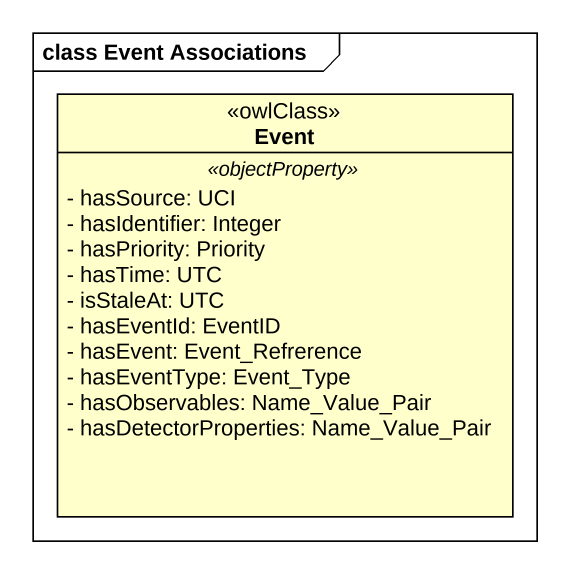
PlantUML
@startuml
mainframe class Event Associations
hide circle
hide empty members
skinparam classAttributeIconSize 0
class Event <<owlClass>> {
  .. <<objectProperty>> ..
  - hasSource: UCI
  - hasIdentifier: Integer
  - hasPriority: Priority
  - hasTime: UTC
  - isStaleAt: UTC
  - hasEventId: EventID
  - hasEvent: Event_Refrerence
  - hasEventType: Event_Type
  - hasObservables: Name_Value_Pair
  - hasDetectorProperties: Name_Value_Pair
}
@enduml
